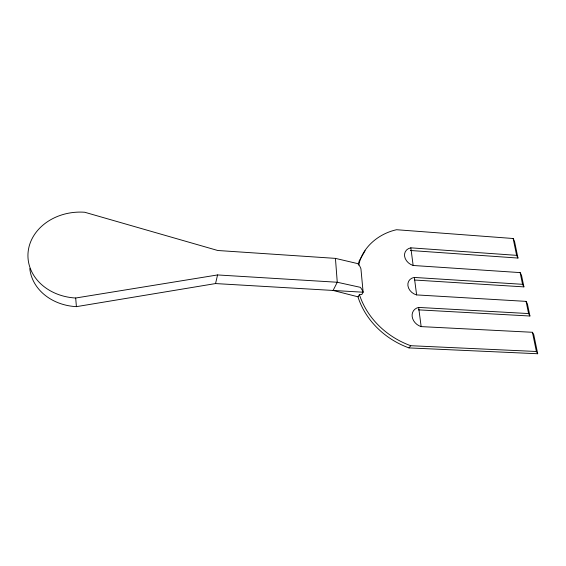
<?xml version="1.0" encoding="UTF-8"?>
<svg xmlns="http://www.w3.org/2000/svg" width="566" height="566" viewBox="0 0 566 566"><rect width="100%" height="100%" fill="white"/><g stroke="black" fill="none" stroke-linecap="round" stroke-linejoin="round"><path stroke-width="0.85" d="M29.786 268.581A50.643 42.415 -2.3 0 0 76.41 306.652L215.547 283.566L217.57 274.942L337.258 282.25L360.344 287.33A62.847 28.831 -2.9 0 1 363.124 292.212L361.78 294.532L359.488 294.398L358.087 296.839L358.32 297.971C366.266 321.424 385.92 339.614 409.006 347.906L537.7 353.743L533.759 334.633L532.436 332.284L421.154 326.61A11.214 9.254 35.7 0 1 412.175 316.592A11.214 9.254 35.7 0 1 418.642 307.423L528.587 313.564L529.918 316.012L418.366 309.85M358.243 264.485L359.233 260.898L365.098 250.745M358.717 265.129C362.488 246.882 378.866 233.638 396.554 229.725L513.15 238.505L514.508 241.286L517.968 258.054L410.35 250.49M409.006 347.906L410.732 345.706L536.391 351.486L537.7 353.743M215.547 283.566L363.124 292.212L360.931 268.793A61.836 29.948 -2.9 0 0 358.172 263.721L335.44 258.379L217.754 250.497L84.744 212.257A51.662 42.995 -1.8 0 0 28.137 251.813A51.662 42.995 -1.8 0 0 75.681 298.013L217.57 274.942M358.087 296.839L333.098 290.443L337.258 282.25L335.44 258.379M414.779 280.036L523.911 286.884L522.545 284.309L414.34 277.439A10.273 8.356 33.1 0 0 407.916 285.703A10.273 8.356 33.1 0 0 416.626 294.914L526.083 301.374L527.413 303.878L529.918 316.012M517.968 258.054L516.617 255.344L410.838 247.837A10.69 8.561 31 0 0 404.577 256.136A10.69 8.561 31 0 0 413.152 265.482L520.133 272.6L521.505 275.232L523.911 286.884M410.732 345.706C387.526 337.364 367.737 319.111 359.721 295.537L359.488 294.398M513.15 238.505L516.617 255.344M526.083 301.374L528.587 313.564M532.436 332.284L536.391 351.486M520.133 272.6L522.545 284.309M410.838 247.837L413.152 265.482M418.642 307.423L421.154 326.61M414.34 277.439L416.626 294.914M75.681 298.013L76.41 306.652"/></g></svg>
